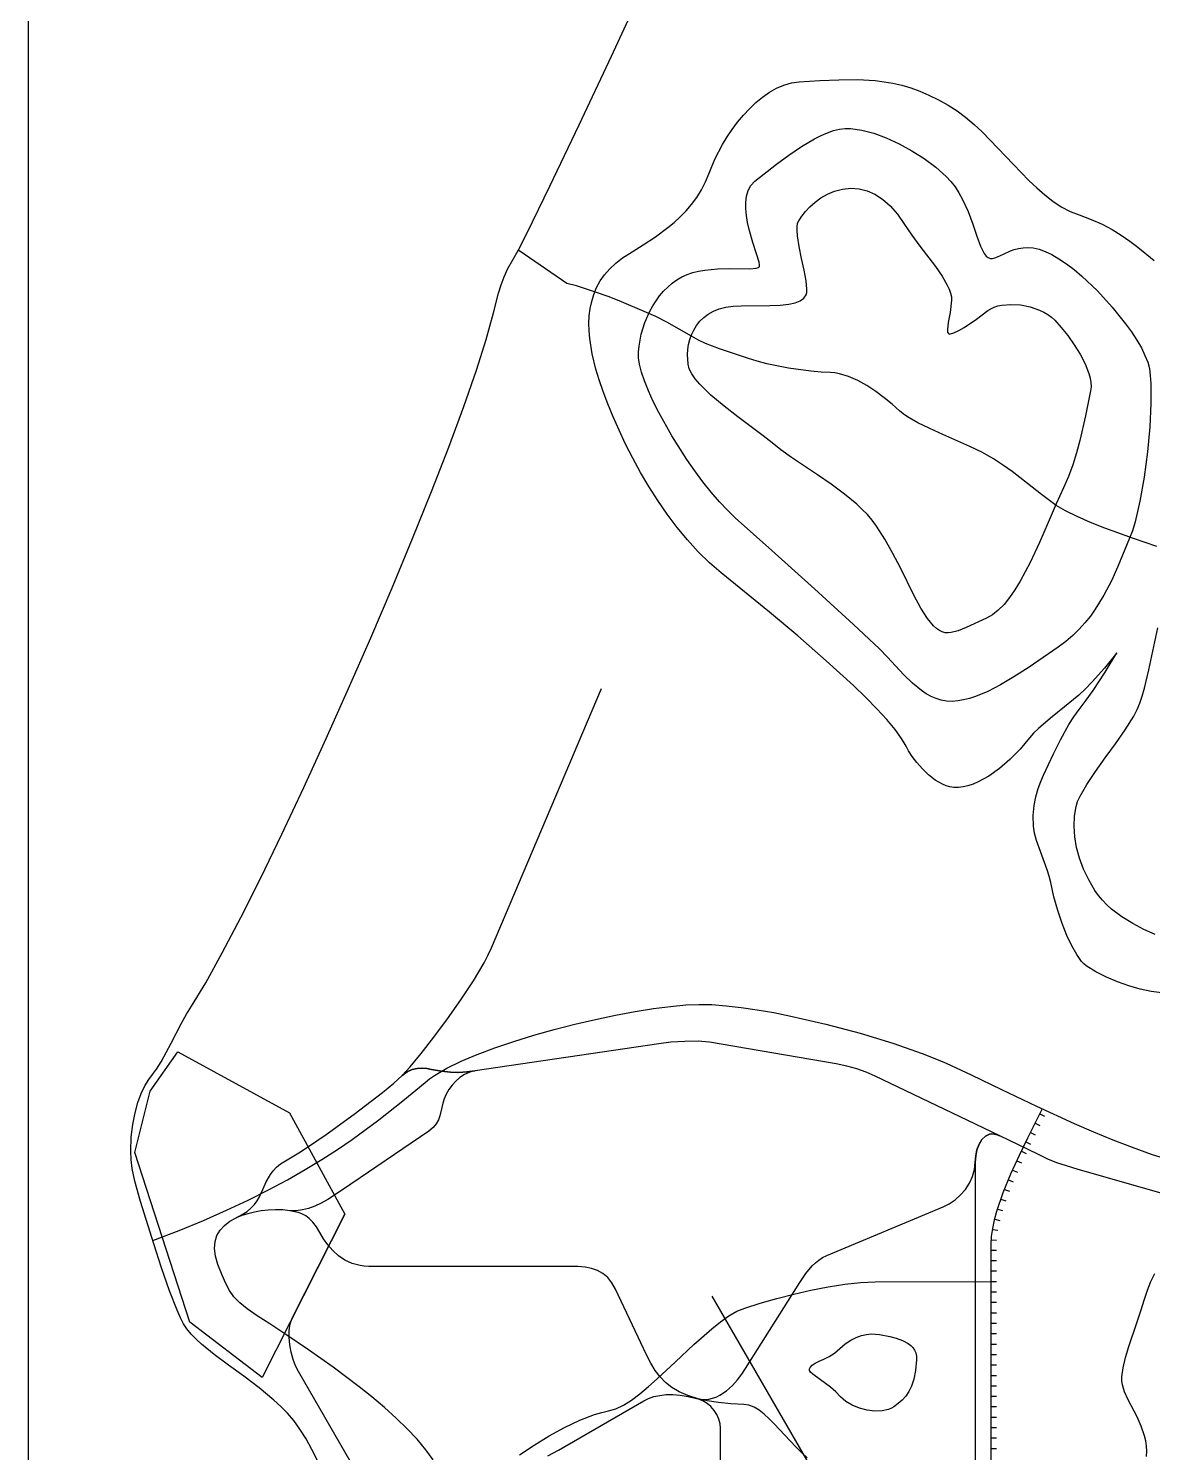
# Model space of a CAD drawing. Header units: millimetres. Extents: x 2 to 2848, y 1 to 2248.
# Drawn here: x 2 to 432, y 894 to 1440 of the extents above; entities that cross this region are included whole.
import ezdxf

# ---------------------------------------------------------------- set-up
doc = ezdxf.new("R2010")
doc.units = ezdxf.units.MM
for name, color, linetype in [('100m', 7, 'CONTINUOUS'), ('1x', 7, 'CONTINUOUS'), ('1x淵', 7, 'CONTINUOUS'), ('200m', 7, 'CONTINUOUS'), ('500m', 7, 'CONTINUOUS'), ('州境', 7, 'CONTINUOUS'), ('市街地', 7, 'CONTINUOUS'), ('河川・湖沼', 7, 'CONTINUOUS'), ('海岸線', 7, 'CONTINUOUS'), ('海洋', 7, 'CONTINUOUS'), ('清水線', 7, 'CONTINUOUS'), ('灘州線', 7, 'CONTINUOUS'), ('臨海線', 7, 'CONTINUOUS'), ('西原電鉄', 7, 'CONTINUOUS')]:
    doc.layers.add(name, color=color, linetype=linetype)

msp = doc.modelspace()

# ---------------------------------------------------------------- linework, layer by layer
at = {"layer": '100m', "color": 1}
for points in [[(435.81654, 1069.900108), (431.791904, 1070.460777), (427.547565, 1071.356954), (423.192576, 1072.572606), (418.835993, 1074.091699), (414.586868, 1075.8982), (410.554256, 1077.976075), (406.84721, 1080.30929), (405.978383, 1081.028278), (405.075733, 1081.986379), (403.20032, 1084.560874), (401.283685, 1087.914678), (399.388544, 1091.929696), (397.57761, 1096.487831), (395.913598, 1101.470986), (394.459223, 1106.761064), (393.2772, 1112.23997), (392.703109, 1114.580905), (391.866269, 1117.131594), (389.787016, 1122.647654), (387.804785, 1128.358997), (387.089223, 1131.153789), (386.68492, 1133.83647), (386.569011, 1137.937789), (386.872243, 1141.690521), (387.504399, 1145.103653), (388.375259, 1148.18617), (389.394605, 1150.947059), (390.47222, 1153.395307), (392.44138, 1157.38982), (394.360989, 1161.507581), (396.949954, 1166.876985), (400.221026, 1172.791579), (402.116339, 1175.732556), (404.18696, 1178.54491), (406.8765, 1182.085531), (409.481424, 1185.771033), (414.099633, 1192.816039), (418.60491, 1200.27758), (413.839306, 1194.372244), (409.139651, 1189.074314), (406.577337, 1186.446791), (404.01307, 1184.06509), (398.518253, 1179.493042), (393.146196, 1175.169531), (388.496647, 1171.206533), (386.630233, 1169.395217), (385.16935, 1167.71602), (381.500879, 1163.311665), (377.600197, 1159.336986), (373.560506, 1155.870182), (369.475008, 1152.989451), (365.436902, 1150.772992), (363.464747, 1149.938302), (361.539392, 1149.299004), (359.672485, 1148.864873), (357.875677, 1148.645683), (356.160619, 1148.651211), (354.53896, 1148.89123), (353.120212, 1149.308531), (351.718241, 1149.893221), (348.993054, 1151.484875), (346.420232, 1153.50641), (344.056611, 1155.798044), (341.959027, 1158.199995), (340.184316, 1160.552481), (338.789312, 1162.69572), (337.83085, 1164.46993), (336.115328, 1167.464388), (333.617016, 1170.894238), (330.426114, 1174.699223), (326.632822, 1178.819083), (322.327338, 1183.193561), (317.599861, 1187.762398), (307.239728, 1197.242119), (296.274015, 1206.776178), (285.424317, 1215.88251), (266.95934, 1230.88373), (262.486551, 1234.7319), (258.172239, 1238.96053), (254.024538, 1243.517564), (250.051582, 1248.350945), (246.261506, 1253.408618), (242.662443, 1258.638526), (239.262528, 1263.988615), (236.069895, 1269.406826), (233.092678, 1274.841105), (230.339011, 1280.239396), (227.817027, 1285.549642), (225.534863, 1290.719787), (223.500651, 1295.697776), (221.722525, 1300.431551), (220.20862, 1304.869058), (218.96707, 1308.95824), (217.526008, 1314.820029), (216.585854, 1320.712233), (216.34669, 1323.641757), (216.284441, 1326.545306), (216.416336, 1329.411686), (216.759604, 1332.229705), (217.331474, 1334.988169), (218.149175, 1337.675885), (219.229937, 1340.281661), (220.590989, 1342.794302), (222.24956, 1345.202617), (224.22288, 1347.495412), (226.528176, 1349.661494), (229.18268, 1351.68967), (232.80482, 1354.031495), (237.074158, 1356.681163), (241.741706, 1359.729262), (246.55848, 1363.26638), (248.945018, 1365.246629), (251.275492, 1367.383103), (253.51878, 1369.687125), (255.643757, 1372.170019), (257.619301, 1374.843108), (259.414288, 1377.717716), (260.997596, 1380.805165), (262.3381, 1384.11678), (264.536236, 1389.445577), (267.512865, 1395.129558), (269.265762, 1398.006644), (271.180458, 1400.854809), (273.246013, 1403.634812), (275.451485, 1406.307414), (277.785933, 1408.833376), (280.238416, 1411.173458), (282.797993, 1413.288422), (285.453723, 1415.139028), (288.194663, 1416.686036), (291.009874, 1417.890207), (293.888413, 1418.712301), (296.81934, 1419.11308), (304.698408, 1419.591199), (312.096726, 1419.938995), (319.148846, 1419.994819), (325.98932, 1419.597023), (329.372237, 1419.177501), (332.752699, 1418.583957), (336.147526, 1417.796183), (339.573536, 1416.793974), (343.047549, 1415.557123), (346.586383, 1414.065425), (350.206857, 1412.298672), (353.92579, 1410.23666), (357.345859, 1408.032778), (360.646499, 1405.547443), (363.845203, 1402.828697), (366.959465, 1399.924586), (373.004633, 1393.752445), (378.921946, 1387.415373), (384.851348, 1381.297723), (387.864314, 1378.441292), (390.932782, 1375.78385), (394.074243, 1373.37344), (397.306191, 1371.258108), (400.646119, 1369.485896), (404.11152, 1368.10485), (408.77863, 1366.38891), (412.965637, 1364.516428), (416.759199, 1362.500155), (420.245974, 1360.352846), (423.512617, 1358.087253), (426.645786, 1355.716129), (432.85833, 1350.7083)], [(429.94792, 892.18537), (430.076466, 894.203594), (429.984094, 896.189261), (429.697936, 898.140822), (429.245122, 900.056726), (427.948043, 903.775362), (426.3099, 907.332767), (422.878583, 913.914275), (421.519492, 916.913573), (420.6875, 919.70203), (420.529689, 921.116933), (420.541249, 922.674462), (421.005816, 926.167792), (421.947876, 930.082801), (423.234102, 934.32027), (426.305753, 943.365713), (427.824525, 947.975249), (429.15416, 952.51037), (430.298294, 955.965922), (431.656148, 959.242486), (433.198444, 962.308)]]:
    msp.add_lwpolyline(points, dxfattribs=at)
msp.add_lwpolyline([(341.84166, 929.22707), (341.392931, 925.16995), (340.741388, 921.866737), (339.896626, 919.198787), (338.868241, 917.047455), (337.665831, 915.294095), (336.298992, 913.820063), (334.777319, 912.506713), (333.11041, 911.2354), (332.167032, 910.655699), (331.086531, 910.20379), (328.593988, 909.66747), (325.792437, 909.594675), (322.841534, 909.953643), (319.900933, 910.712608), (317.13029, 911.839809), (314.68926, 913.303481), (313.642243, 914.151567), (312.7375, 915.07186), (310.881658, 917.001278), (308.910009, 918.725798), (305.060939, 921.585571), (302.073587, 923.702029), (301.179086, 924.497405), (300.83125, 925.12602), (300.86195, 925.748853), (301.038534, 926.290627), (301.783957, 927.189776), (302.976726, 927.941015), (304.526044, 928.661889), (306.341116, 929.469946), (308.331148, 930.482734), (310.405345, 931.8178), (312.47291, 933.59269), (314.526532, 935.409892), (316.598758, 936.819368), (318.658581, 937.859873), (320.674996, 938.570166), (322.616997, 938.989004), (324.453576, 939.155144), (326.15373, 939.107344), (327.68645, 938.88436), (331.601577, 938.143843), (334.01032, 937.5486), (336.429044, 936.700185), (338.639644, 935.521212), (339.59874, 934.783582), (340.424016, 933.934293), (341.08821, 932.96367), (341.564057, 931.862041), (341.824294, 930.619732), (341.84166, 929.22707)], close=True, dxfattribs=at)
at = {"layer": '1x', "color": 1}
for points in [[(137.18646, 868.90207), (104.94607, 924.74407), (103.856039, 926.921477), (102.906527, 929.415788), (102.141219, 932.123501), (101.603798, 934.941115), (101.337946, 937.765128), (101.387349, 940.492039), (101.795689, 943.018347), (102.60665, 945.24055), (122.73016, 985.13437)], [(330.39858, 837.89557), (263.5571, 953.66841)]]:
    msp.add_lwpolyline(points, dxfattribs=at)
at = {"layer": '1x淵', "color": 1}
for points in [[(137.18646, 868.90207), (104.94607, 924.74407), (103.856039, 926.921477), (102.906527, 929.415788), (102.141219, 932.123501), (101.603798, 934.941115), (101.337946, 937.765128), (101.387349, 940.492039), (101.795689, 943.018347), (102.60665, 945.24055), (122.73016, 985.13437)], [(330.39858, 837.89557), (263.5571, 953.66841)]]:
    msp.add_lwpolyline(points, dxfattribs=at)
at = {"layer": '200m', "color": 1}
msp.add_lwpolyline([(423.46342, 1244.14594), (418.984356, 1233.379936), (416.488638, 1227.842027), (413.64363, 1222.330339), (410.315459, 1216.941989), (408.428352, 1214.324416), (406.370252, 1211.774097), (404.124423, 1209.303172), (401.674133, 1206.923781), (399.002647, 1204.648064), (396.09323, 1202.48816), (384.541049, 1194.561661), (379.169419, 1191.071462), (374.037843, 1188.006906), (369.124131, 1185.450701), (364.406095, 1183.485553), (362.113521, 1182.750472), (359.861544, 1182.19417), (357.647392, 1181.826987), (355.46829, 1181.65926), (353.345244, 1181.741717), (351.297594, 1182.101042), (349.320045, 1182.711516), (347.4073, 1183.547418), (345.554065, 1184.583029), (343.755045, 1185.792628), (340.298465, 1188.630912), (336.995199, 1191.856511), (333.802882, 1195.263663), (330.679154, 1198.646609), (327.58165, 1201.79959), (317.664798, 1211.057473), (302.729004, 1224.737194), (286.405332, 1239.514305), (272.32485, 1252.06436), (269.331529, 1254.891508), (266.251214, 1258.164218), (263.12198, 1261.81567), (259.981904, 1265.779041), (256.86906, 1269.987509), (253.821524, 1274.374253), (248.074684, 1283.415281), (243.045988, 1292.367551), (240.896134, 1296.643347), (239.040045, 1300.696489), (237.515794, 1304.460153), (236.36146, 1307.86752), (235.615116, 1310.851766), (235.31484, 1313.34607), (235.330221, 1315.590901), (235.502445, 1317.861704), (236.299262, 1322.423736), (237.668982, 1326.917181), (239.575292, 1331.227056), (240.718323, 1333.277223), (241.981884, 1335.238378), (243.361439, 1337.096148), (244.852447, 1338.836161), (246.45037, 1340.444044), (248.150669, 1341.905423), (249.948805, 1343.205926), (251.84024, 1344.33118), (253.863511, 1345.258826), (256.035808, 1345.991051), (258.320566, 1346.550295), (260.681223, 1346.959002), (265.483985, 1347.414569), (270.151589, 1347.537289), (277.911315, 1347.502329), (280.418431, 1347.703721), (281.200833, 1347.937682), (281.62038, 1348.29041), (281.695609, 1348.941393), (281.504055, 1350.02054), (280.528376, 1353.255549), (279.108898, 1357.579882), (277.661177, 1362.577982), (277.056588, 1365.199834), (276.600771, 1367.834294), (276.345672, 1370.429417), (276.343236, 1372.933259), (276.645405, 1375.293876), (277.304126, 1377.459324), (278.371343, 1379.377656), (279.899, 1380.99693), (288.121349, 1387.559751), (292.84678, 1391.054991), (297.779989, 1394.380781), (302.769682, 1397.303119), (305.23843, 1398.539867), (307.664564, 1399.588001), (310.029172, 1400.41827), (312.313342, 1401.001425), (314.498162, 1401.308215), (316.56472, 1401.30939), (320.794918, 1400.666222), (325.392256, 1399.423927), (330.223597, 1397.645038), (335.155801, 1395.392092), (340.055729, 1392.727625), (344.790243, 1389.71417), (349.226203, 1386.414263), (353.23047, 1382.89044), (355.008308, 1380.976525), (356.608374, 1378.875761), (358.046554, 1376.627232), (359.338736, 1374.270022), (361.548643, 1369.385901), (363.365185, 1364.536073), (364.915449, 1360.033211), (366.326522, 1356.189994), (367.725493, 1353.319095), (368.460155, 1352.345976), (369.23945, 1351.73319), (370.06808, 1351.461153), (370.946386, 1351.453125), (371.883697, 1351.662457), (372.889344, 1352.0425), (375.142961, 1353.128121), (377.781875, 1354.336795), (379.269143, 1354.870654), (380.880725, 1355.295329), (382.62595, 1355.564171), (384.514149, 1355.63053), (386.55465, 1355.447758), (388.756784, 1354.969205), (391.129881, 1354.148222), (393.68327, 1352.93816), (396.404344, 1351.333221), (399.249227, 1349.386104), (402.180349, 1347.13791), (405.160137, 1344.629742), (411.115428, 1338.997888), (416.814527, 1332.819355), (421.956864, 1326.422956), (424.225317, 1323.245811), (426.241864, 1320.137505), (427.968935, 1317.139139), (429.368957, 1314.291815), (430.404359, 1311.636635), (431.03757, 1309.2147), (431.385854, 1306.621754), (431.595654, 1303.4769), (431.624602, 1295.83609), (431.174002, 1286.901519), (430.293444, 1277.282435), (429.032517, 1267.588087), (427.440811, 1258.427723), (425.567916, 1250.410591), (424.541519, 1247.021127), (423.46342, 1244.14594)], close=True, dxfattribs=at)
msp.add_lwpolyline([(433.326492, 1092.291914), (428.977613, 1094.237225), (424.64689, 1096.493194), (420.469478, 1099.088063), (416.580533, 1102.050074), (414.786472, 1103.677584), (413.115212, 1105.407469), (411.583646, 1107.243261), (410.20867, 1109.18849), (407.82931, 1113.240493), (405.859455, 1117.365118), (404.305158, 1121.522019), (403.172468, 1125.670852), (402.467436, 1129.771272), (402.196113, 1133.782933), (402.364551, 1137.665491), (402.9788, 1141.3786), (403.567253, 1143.269993), (404.466869, 1145.317975), (407.040224, 1149.816131), (410.380139, 1154.737912), (414.167885, 1159.948161), (418.084734, 1165.311722), (421.811958, 1170.693438), (425.030829, 1175.958153), (426.35003, 1178.504398), (427.42262, 1180.97071), (428.336229, 1183.611133), (429.212267, 1186.649966), (430.895, 1193.676754), (434.28669, 1209.804079)], dxfattribs=at)
at = {"layer": '500m', "color": 1}
msp.add_lwpolyline([(398.12687, 1263.54299), (395.297745, 1257.333315), (392.21991, 1250.182482), (388.895165, 1242.554588), (385.325309, 1234.913735), (381.512141, 1227.724022), (379.514877, 1224.443374), (377.45746, 1221.449548), (375.340115, 1218.800558), (373.163067, 1216.554415), (370.92654, 1214.769131), (368.63076, 1213.50272), (360.790626, 1209.959261), (357.759302, 1208.708791), (355.136336, 1207.99776), (353.934831, 1207.889518), (352.783628, 1207.970118), (351.665464, 1208.257552), (350.563076, 1208.769814), (349.459201, 1209.524898), (348.336577, 1210.540798), (345.96603, 1213.42702), (343.471401, 1217.371693), (340.940667, 1222.06929), (335.626455, 1232.806651), (332.770761, 1238.388115), (329.734533, 1243.8059), (326.481662, 1248.830855), (324.762701, 1251.124412), (322.97604, 1253.23383), (321.045473, 1255.235377), (318.919095, 1257.221239), (314.206667, 1261.126808), (309.094283, 1264.912346), (303.837471, 1268.539661), (293.912668, 1275.166854), (289.75573, 1278.090348), (286.47647, 1280.70285), (283.030566, 1283.492675), (278.507006, 1286.871744), (273.361293, 1290.687291), (268.048932, 1294.786549), (263.025428, 1299.01675), (260.764341, 1301.133216), (258.746283, 1303.225129), (257.028191, 1305.273395), (255.667002, 1307.258918), (254.719656, 1309.162602), (254.24309, 1310.96535), (254.069033, 1314.608574), (254.201424, 1316.505377), (254.494909, 1318.418207), (254.960597, 1320.32149), (255.609597, 1322.18965), (256.45302, 1323.997112), (257.501975, 1325.718302), (258.767572, 1327.327645), (260.260922, 1328.799566), (261.993133, 1330.10849), (263.975316, 1331.228842), (266.21858, 1332.135046), (268.734036, 1332.801529), (271.532792, 1333.202715), (274.62596, 1333.31303), (285.546949, 1333.34576), (289.603436, 1333.55445), (292.846125, 1333.924091), (295.366673, 1334.479237), (297.256736, 1335.244437), (298.607969, 1336.244244), (299.51203, 1337.50321), (299.761309, 1338.387362), (299.817554, 1339.611489), (299.467595, 1342.890076), (298.695461, 1346.959781), (297.734459, 1351.441411), (296.817896, 1355.955778), (296.179078, 1360.12369), (296.036733, 1361.959229), (296.051314, 1363.565958), (296.251985, 1364.896478), (296.66791, 1365.90339), (297.857589, 1367.62657), (299.29724, 1369.431588), (300.992417, 1371.247519), (302.948676, 1373.003434), (305.171572, 1374.628406), (307.66666, 1376.051507), (310.439494, 1377.201811), (313.49563, 1378.00839), (316.672123, 1378.354387), (319.798622, 1378.157515), (322.869571, 1377.398679), (325.879416, 1376.058781), (328.822602, 1374.118727), (331.693572, 1371.559419), (334.486773, 1368.361762), (337.19665, 1364.50666), (340.031512, 1360.325109), (343.077462, 1356.195389), (349.047156, 1348.298771), (351.593165, 1344.635537), (353.594792, 1341.23146), (354.332441, 1339.642804), (354.863169, 1338.138374), (355.163369, 1336.72465), (355.20943, 1335.40811), (354.65764, 1330.723245), (353.994749, 1326.911336), (353.642934, 1324.146977), (353.715609, 1323.212188), (354.02437, 1322.60476), (354.332728, 1322.466258), (354.802525, 1322.478818), (356.161168, 1322.906657), (357.969758, 1323.787342), (360.097756, 1325.019936), (364.789814, 1328.137115), (369.19302, 1331.45071), (370.272065, 1332.171013), (371.537201, 1332.761054), (372.963429, 1333.221516), (374.525752, 1333.553081), (377.958697, 1333.832247), (381.636059, 1333.604006), (385.357859, 1332.873816), (388.924121, 1331.647131), (390.586432, 1330.849308), (392.134867, 1329.929407), (393.544429, 1328.88811), (394.79012, 1327.7261), (397.212998, 1325.01536), (399.753596, 1321.857453), (402.252404, 1318.381006), (404.54991, 1314.714647), (406.486605, 1310.987006), (407.902977, 1307.326708), (408.366194, 1305.56201), (408.639515, 1303.862384), (408.703, 1302.243908), (408.53671, 1300.72266), (406.631908, 1291.153793), (404.456749, 1281.624956), (403.176497, 1276.942393), (401.71911, 1272.350049), (400.048073, 1267.874662), (398.12687, 1263.54297)], close=True, dxfattribs=at)
at = {"layer": '州境', "color": 1}
msp.add_lwpolyline([(433.85861, 1241.07165), (424.99529, 1244.027063), (414.027218, 1248.017315), (408.499331, 1250.219628), (403.339776, 1252.463597), (398.846724, 1254.676871), (395.31835, 1256.7871), (389.761229, 1260.905973), (384.397046, 1265.182701), (378.50668, 1269.704981), (375.139453, 1272.085609), (371.37101, 1274.56051), (367.041662, 1277.029209), (362.203666, 1279.401439), (351.913788, 1283.96173), (346.917935, 1286.20241), (342.325493, 1288.451858), (338.364476, 1290.736385), (336.692007, 1291.900025), (335.2629, 1293.0823), (332.502608, 1295.527971), (329.457299, 1298.019684), (326.192745, 1300.445623), (322.774721, 1302.693975), (319.269, 1304.652924), (315.741356, 1306.210656), (312.257561, 1307.255356), (310.552662, 1307.550377), (308.88339, 1307.67521), (305.330534, 1307.846949), (301.36769, 1308.20724), (292.817151, 1309.405776), (284.44201, 1311.095422), (280.698411, 1312.0696), (277.4525, 1313.10078), (266.252261, 1316.817335), (260.912684, 1318.884194), (258.25576, 1320.138436), (255.5875, 1321.60414), (246.128646, 1327.011565), (241.858105, 1329.175773), (237.46354, 1331.12914), (228.781896, 1334.800238), (224.050403, 1336.672991), (218.41354, 1338.66977), (211.526104, 1340.9518), (207.76406, 1341.84477), (189.46235, 1354.54093)], dxfattribs=at)
at = {"layer": '市街地', "color": 7}
msp.add_lwpolyline([(42.28204, 1008.70753), (48.08179, 1032.28069), (58.74584, 1047.24779), (101.58915, 1023.86169), (122.73016, 985.13437), (91.11218, 922.45965), (63.36771, 943.64685)], close=True, dxfattribs=at)
at = {"layer": '河川・湖沼', "color": 4}
for points in [[(49.17941, 974.99326), (59.205695, 978.837041), (68.613733, 982.703629), (77.435753, 986.586521), (85.703984, 990.479216), (93.450654, 994.375212), (100.707992, 998.268008), (107.508225, 1002.151102), (113.883582, 1006.017992), (119.866293, 1009.862177), (125.488584, 1013.677154), (135.780824, 1021.19348), (145.01813, 1028.514957), (153.45833, 1035.58957), (155.171423, 1036.939224), (157.141264, 1038.29116), (161.788988, 1040.990247), (167.277105, 1043.663567), (173.481219, 1046.287859), (180.276932, 1048.839859), (187.539849, 1051.296305), (195.145573, 1053.633933), (202.969706, 1055.829483), (210.887853, 1057.859689), (218.775615, 1059.701291), (226.508598, 1061.331024), (233.962403, 1062.725627), (241.012635, 1063.861837), (247.534896, 1064.716391), (253.40479, 1065.266026), (258.49792, 1065.48748), (263.421888, 1065.384799), (268.818668, 1064.993838), (274.615411, 1064.339049), (280.739269, 1063.444886), (287.117391, 1062.335802), (293.67693, 1061.036251), (307.048859, 1057.96356), (320.272263, 1054.42244), (332.764349, 1050.608517), (343.942326, 1046.717418), (348.8564, 1044.804061), (353.2234, 1042.94477), (362.697685, 1038.505796), (374.434575, 1032.830284), (387.820185, 1026.435651), (402.240629, 1019.839313), (409.647075, 1016.627197), (417.082023, 1013.558686), (424.468738, 1010.698457), (431.730483, 1008.111187), (438.790523, 1005.861553)], [(370.36412, 711.2918), (370.41672, 973.67705), (370.566549, 976.543396), (371.009143, 979.6204), (371.712454, 982.87323), (372.644432, 986.267054), (375.066188, 993.338356), (378.018015, 1000.55565), (381.243515, 1007.64028), (384.486291, 1014.313591), (389.99808, 1025.31163)], [(389.11261, 1023.52367), (390.90195, 1022.63021)], [(385.51631, 1016.37758), (387.30433, 1015.48149)], [(387.31503, 1019.95033), (389.10051, 1019.04919)], [(383.73564, 1012.7958), (385.52991, 1011.91228)], [(380.27902, 1005.5813), (382.09357, 1004.74023)], [(381.98611, 1009.1987), (383.78934, 1008.33363)], [(378.62584, 1001.93896), (380.45402, 1001.12793)], [(375.53669, 994.56019), (377.39971, 993.83276)], [(377.03967, 998.26697), (378.88391, 997.49316)], [(374.13816, 990.81282), (376.02306, 990.14413)], [(371.78641, 983.16933), (373.72563, 982.68001)], [(372.87359, 987.01825), (374.78386, 986.42591)], [(370.94487, 979.2598), (372.91525, 978.91685)], [(370.46484, 975.29081), (372.46123, 975.1707)], [(370.41544, 967.29179), (372.41544, 967.29139)], [(370.41624, 971.29179), (372.41624, 971.29139)], [(370.41464, 963.29179), (372.41464, 963.29139)], [(189.718648, 892.755905), (195.283683, 896.547922), (201.050256, 900.122898), (206.903647, 903.350607), (212.729132, 906.100826), (218.41199, 908.243329), (221.164084, 909.045991), (223.8375, 909.64789), (226.565176, 910.47142), (229.473849, 911.8953), (232.539877, 913.837754), (235.739617, 916.217002), (239.049428, 918.951267), (242.445667, 921.958771), (249.402865, 928.466385), (256.422075, 935.085619), (263.314161, 941.162251), (266.653427, 943.792645), (269.889988, 946.042055), (273.000199, 947.828703), (275.96042, 949.07081), (281.929044, 950.946147), (288.238733, 952.762575), (294.759264, 954.461181), (301.36041, 955.983055), (307.911948, 957.269284), (314.283652, 958.260957), (320.345298, 958.899163), (325.96666, 959.12499), (370.41384, 959.29179)], [(370.41384, 959.2918), (372.41384, 959.29139)], [(370.41223, 951.2918), (372.41223, 951.29139)], [(370.41303, 955.2918), (372.41303, 955.29139)], [(370.41143, 947.2918), (372.41143, 947.29139)], [(370.40983, 939.2918), (372.40983, 939.29139)], [(370.41063, 943.2918), (372.41063, 943.29139)], [(370.40902, 935.2918), (372.40902, 935.29139)], [(370.40822, 931.2918), (372.40822, 931.29139)], [(370.40662, 923.2918), (372.40662, 923.29139)], [(370.40742, 927.2918), (372.40742, 927.29139)], [(370.40582, 919.2918), (372.40582, 919.29139)], [(370.40502, 915.2918), (372.40502, 915.29139)], [(370.40341, 907.2918), (372.40341, 907.2914)], [(370.40421, 911.2918), (372.40421, 911.2914)], [(370.40261, 903.2918), (372.40261, 903.2914)], [(370.40101, 895.2918), (372.40101, 895.2914)], [(370.40181, 899.2918), (372.40181, 899.2914)]]:
    msp.add_lwpolyline(points, dxfattribs=at)
at = {"layer": '海岸線', "color": 4}
msp.add_lwpolyline([(114.523993, 886.008888), (110.132444, 894.83612), (107.852577, 898.905418), (105.522025, 902.643438), (103.144821, 905.973882), (100.725, 908.82045), (98.199261, 911.357085), (95.523758, 913.812576), (89.856342, 918.504082), (83.988515, 922.942895), (78.186039, 927.176938), (72.714676, 931.254136), (67.840188, 935.222414), (65.709824, 937.180685), (63.828339, 939.129697), (62.228954, 941.075442), (60.94489, 943.02391), (59.759136, 945.335808), (58.450373, 948.296318), (55.570827, 955.734034), (52.520279, 964.478777), (49.512754, 973.672265), (44.482876, 989.972354), (42.1934, 997.76805), (41.26396, 1002.525635), (40.853699, 1005.865091), (40.68306, 1009.20019), (40.886678, 1014.552638), (41.455865, 1019.448692), (42.328123, 1023.876385), (43.440954, 1027.82375), (44.731858, 1031.278819), (46.138338, 1034.229623), (47.597895, 1036.664196), (49.04803, 1038.57057), (50.564923, 1040.632365), (52.290339, 1043.468666), (56.145116, 1050.609765), (60.169118, 1058.283821), (62.106064, 1061.786319), (63.9191, 1064.78079), (69.413053, 1073.813674), (75.770346, 1085.247921), (82.850821, 1098.767366), (90.514321, 1114.055841), (98.620687, 1130.797182), (107.029761, 1148.675221), (115.601386, 1167.373793), (124.195404, 1186.576731), (132.671656, 1205.967869), (140.889984, 1225.231041), (148.71023, 1244.05008), (155.992237, 1262.10882), (162.595847, 1279.091096), (168.380901, 1294.68074), (173.207241, 1308.561587), (176.93471, 1320.41747), (179.67976, 1330.582374), (181.612019, 1338.096724), (182.590765, 1341.307979), (183.747211, 1344.394242), (185.20832, 1347.534727), (187.10106, 1350.90865), (189.252386, 1354.795289), (192.437243, 1361.00716), (201.312157, 1379.112898), (212.535003, 1402.638456), (224.914988, 1428.996429), (248.383182, 1479.85999)], dxfattribs=at)
at = {"layer": '海洋', "color": 1}
msp.add_lwpolyline([(1.5, 2248.49997), (2848.5, 2248.49997), (2848.5, 1.49997), (1.5, 1.49997)], close=True, dxfattribs=at)
at = {"layer": '清水線', "color": 7}
for points in [[(364.34014, 1004.94383), (364.503845, 1007.426411), (364.985338, 1009.775847), (365.770183, 1011.884894), (366.843948, 1013.646313), (368.192196, 1014.952861), (368.964741, 1015.402045), (369.800493, 1015.697297), (370.69765, 1015.825211), (371.654406, 1015.772381), (372.668958, 1015.525402), (373.7395, 1015.07087)], [(257.50573, 914.44347), (259.125406, 914.112338), (260.696297, 914.02218), (262.216124, 914.151194), (263.682613, 914.477579), (265.093484, 914.979536), (266.446461, 915.635261), (268.969628, 917.320817), (271.233894, 919.35984), (273.221046, 921.577922), (274.912867, 923.800654), (276.29114, 925.85363), (297.12708, 958.8604), (299.446318, 962.333055), (301.79036, 965.2104), (303.041446, 966.42583), (304.38245, 967.492432), (305.841276, 968.410206), (307.44583, 969.17915), (352.02812, 987.83227), (354.380297, 989.021437), (356.630779, 990.57391), (358.714247, 992.443718), (360.56538, 994.584893), (362.118856, 996.951461), (363.309356, 999.497454), (364.071557, 1002.176901), (364.34014, 1004.94383), (364.34014, 859.24477)], [(299.954142, 891.712655), (297.722269, 893.732665), (295.549064, 895.888758), (291.354046, 900.376589), (287.319865, 904.710929), (285.347705, 906.67516), (283.397295, 908.426563), (281.462481, 909.906984), (279.537111, 911.058272), (277.615032, 911.822275), (275.69009, 912.14084), (270.651485, 912.422786), (265.874301, 912.866769), (261.627999, 913.47422), (258.18204, 914.24657), (254.232113, 915.546182), (250.885052, 916.995629), (248.050429, 918.637243), (245.637815, 920.513355), (243.556781, 922.666298), (241.7169, 925.138404), (240.027742, 927.972004), (238.39888, 931.20943), (226.51892, 956.28327), (225.098385, 958.775881), (223.476051, 960.764026), (221.642024, 962.300755), (219.58641, 963.439118), (217.299316, 964.232164), (214.770849, 964.732945), (211.991115, 964.994511), (208.95022, 965.06991), (131.94301, 965.06991), (130.200933, 965.145279), (128.544837, 965.364843), (125.481687, 966.197288), (122.735753, 967.488709), (120.28923, 969.160575), (118.124311, 971.134351), (116.223191, 973.331505), (114.568063, 975.673502), (113.14112, 978.08181), (111.817713, 980.264561), (110.479419, 982.016989), (109.117786, 983.391188), (107.724364, 984.43925), (106.2907, 985.21327), (104.808342, 985.765341), (101.66374, 986.41201), (98.915305, 986.675589), (96.149518, 986.735316), (93.400991, 986.60681), (90.704336, 986.305687), (88.094164, 985.847567), (85.605086, 985.248065), (83.271715, 984.522801), (81.12866, 983.68739)], [(200.469578, 892.449328), (204.57327, 894.63766), (237.33125, 913.5505), (239.138332, 914.439629), (241.160768, 915.136788), (243.392986, 915.626889), (245.829413, 915.894845), (248.464473, 915.925569), (251.292596, 915.703972), (254.308206, 915.214968), (257.50573, 914.44347)]]:
    msp.add_lwpolyline(points, dxfattribs=at)
at = {"layer": '清水線', "color": 1}
for points in [[(373.73951, 1015.07086), (372.668968, 1015.525392), (371.654416, 1015.772371), (370.69766, 1015.825201), (369.800503, 1015.697287), (368.964751, 1015.402035), (368.192206, 1014.952851), (366.843957, 1013.646303), (365.770193, 1011.884884), (364.985348, 1009.775837), (364.503855, 1007.426401), (364.34015, 1004.94382)], [(257.50573, 914.44347), (259.125406, 914.112338), (260.696297, 914.02218), (262.216124, 914.151194), (263.682613, 914.477579), (265.093484, 914.979536), (266.446461, 915.635261), (268.969628, 917.320817), (271.233894, 919.35984), (273.221046, 921.577922), (274.912867, 923.800654), (276.29114, 925.85363), (297.12708, 958.8604), (299.446318, 962.333055), (301.79036, 965.2104), (303.041446, 966.42583), (304.38245, 967.492432), (305.841276, 968.410206), (307.44583, 969.17915), (352.02812, 987.83227), (354.380297, 989.021437), (356.630779, 990.57391), (358.714247, 992.443718), (360.56538, 994.584893), (362.118856, 996.951461), (363.309356, 999.497454), (364.071557, 1002.176901), (364.34014, 1004.94383)], [(364.34014, 1004.94383), (364.34014, 859.24477)], [(299.954142, 891.712655), (297.722269, 893.732665), (295.549064, 895.888758), (291.354046, 900.376589), (287.319865, 904.710929), (285.347705, 906.67516), (283.397295, 908.426563), (281.462481, 909.906984), (279.537111, 911.058272), (277.615032, 911.822275), (275.69009, 912.14084), (270.651485, 912.422786), (265.874301, 912.866769), (261.627999, 913.47422), (258.18204, 914.24657), (254.232113, 915.546182), (250.885052, 916.995629), (248.050429, 918.637243), (245.637815, 920.513355), (243.556781, 922.666298), (241.7169, 925.138404), (240.027742, 927.972004), (238.39888, 931.20943), (226.51892, 956.28327), (225.098385, 958.775881), (223.476051, 960.764026), (221.642024, 962.300755), (219.58641, 963.439118), (217.299316, 964.232164), (214.770849, 964.732945), (211.991115, 964.994511), (208.95022, 965.06991), (131.94301, 965.06991), (130.200933, 965.145279), (128.544837, 965.364843), (125.481687, 966.197288), (122.735753, 967.488709), (120.28923, 969.160575), (118.124311, 971.134351), (116.223191, 973.331505), (114.568063, 975.673502), (113.14112, 978.08181), (111.817713, 980.264561), (110.479419, 982.016989), (109.117786, 983.391188), (107.724364, 984.43925), (106.2907, 985.21327), (104.808342, 985.765341), (101.66374, 986.41201), (98.915305, 986.675589), (96.149518, 986.735316), (93.400991, 986.60681), (90.704336, 986.305687), (88.094164, 985.847567), (85.605086, 985.248065), (83.271715, 984.522801), (81.12866, 983.68739)], [(200.469578, 892.449328), (204.57327, 894.63766), (237.33125, 913.5505), (239.138332, 914.439629), (241.160768, 915.136788), (243.392986, 915.626889), (245.829413, 915.894845), (248.464473, 915.925569), (251.292596, 915.703972), (254.308206, 915.214968), (257.50573, 914.44347)]]:
    msp.add_lwpolyline(points, dxfattribs=at)
at = {"layer": '灘州線', "color": 7}
for points in [[(448.91924, 989.34386), (403.77689, 1002.24897), (399.327958, 1003.568166), (395.638899, 1004.8123), (392.13925, 1006.215644), (388.25855, 1008.01247), (373.7395, 1015.07087), (361.48958, 1020.93985), (325.90845, 1037.98691), (322.558963, 1039.449485), (318.941594, 1040.741656), (315.086165, 1041.827549), (311.0225, 1042.67129), (262.41572, 1050.9797), (258.199145, 1051.332472), (252.980894, 1051.289035), (247.633168, 1050.953082), (243.02817, 1050.42831), (172.68283, 1039.99813), (170.582036, 1039.481552), (168.638388, 1038.61555), (166.861243, 1037.457698), (165.259956, 1036.065567), (163.843885, 1034.49673), (162.622384, 1032.808758), (161.60481, 1031.059224), (160.80052, 1029.3057), (160.232793, 1027.592622), (159.842965, 1025.926048), (159.142761, 1022.732424), (158.605265, 1021.205379), (157.791425, 1019.72485), (156.58768, 1018.290839), (154.88047, 1016.90335), (121.89023, 994.36416), (116.185345, 990.688694), (113.618988, 989.267221), (111.17722, 988.126238), (108.810438, 987.267983), (106.469042, 986.694695), (104.10343, 986.408611), (101.664, 986.41197)], [(144.722, 1038.19697), (146.620414, 1039.63519), (148.510253, 1040.525053), (150.392547, 1040.964937), (152.268327, 1041.053216), (154.138627, 1040.888268), (156.004476, 1040.568469), (159.72695, 1039.85782), (163.210992, 1039.470332), (166.378999, 1039.397489), (169.459951, 1039.589889), (172.68283, 1039.99813)]]:
    msp.add_lwpolyline(points, dxfattribs=at)
at = {"layer": '灘州線', "color": 1}
for points in [[(448.91924, 989.34386), (403.77689, 1002.24897), (399.327958, 1003.568166), (395.638899, 1004.8123), (392.13925, 1006.215644), (388.25855, 1008.01247), (373.7395, 1015.07087), (361.48958, 1020.93985), (325.90845, 1037.98691), (322.558963, 1039.449485), (318.941594, 1040.741656), (315.086165, 1041.827549), (311.0225, 1042.67129), (262.41572, 1050.9797), (258.199145, 1051.332472), (252.980894, 1051.289035), (247.633168, 1050.953082), (243.02817, 1050.42831), (172.68283, 1039.99813), (170.582036, 1039.481552), (168.638388, 1038.61555), (166.861243, 1037.457698), (165.259956, 1036.065567), (163.843885, 1034.49673), (162.622384, 1032.808758), (161.60481, 1031.059224), (160.80052, 1029.3057), (160.232793, 1027.592622), (159.842965, 1025.926048), (159.142761, 1022.732424), (158.605265, 1021.205379), (157.791425, 1019.72485), (156.58768, 1018.290839), (154.88047, 1016.90335), (121.89023, 994.36416), (116.185345, 990.688694), (113.618988, 989.267221), (111.17722, 988.126238), (108.810438, 987.267983), (106.469042, 986.694695), (104.10343, 986.408611), (101.664, 986.41197)], [(172.68283, 1039.99813), (169.459951, 1039.589889), (166.378999, 1039.397489), (163.210992, 1039.470332), (159.72695, 1039.85782), (156.004476, 1040.568469), (154.138627, 1040.888268), (152.268328, 1041.053216), (150.392547, 1040.964937), (148.510253, 1040.525053), (146.620414, 1039.63519), (144.722, 1038.19697)]]:
    msp.add_lwpolyline(points, dxfattribs=at)
at = {"layer": '臨海線', "color": 7}
for points in [[(81.12866, 983.68739), (83.39843, 984.888997), (85.280771, 986.153181), (86.827541, 987.471269), (88.090602, 988.834592), (89.121812, 990.234475), (89.97303, 991.662247), (91.342934, 994.566773), (92.615188, 997.478791), (94.204671, 1000.328927), (95.248023, 1001.70911), (96.52626, 1003.047805), (98.091242, 1004.336343), (99.99483, 1005.56605), (105.127321, 1008.57649), (108.47917, 1010.71873), (115.630392, 1015.663274), (126.302925, 1023.415888), (137.124288, 1031.689402), (141.536881, 1035.306757), (144.722, 1038.19665), (147.812187, 1041.590509), (151.976484, 1046.624092), (156.848075, 1052.867993), (162.060141, 1059.892807), (167.245867, 1067.269131), (172.038433, 1074.56756), (176.071023, 1081.358687), (177.687697, 1084.429825), (178.97682, 1087.21311), (221.03327, 1186.56569)], [(156.612211, 890.910092), (153.826786, 894.798678), (150.477831, 898.787258), (146.649447, 902.839013), (142.425739, 906.917122), (137.890809, 910.984768), (133.128761, 915.005129), (128.223699, 918.941388), (118.320944, 926.414316), (108.855371, 933.108998), (100.499807, 938.730878), (93.92708, 942.9854), (89.082224, 946.137478), (85.324852, 948.786711), (82.449669, 951.140574), (80.25138, 953.406539), (78.524689, 955.79208), (77.0643, 958.50467), (75.664919, 961.751782), (74.12125, 965.74089), (73.146205, 968.989787), (72.78603, 971.924653), (72.997715, 974.55885), (73.738249, 976.905737), (74.964621, 978.978677), (76.633821, 980.79103), (78.702837, 982.356158), (81.12866, 983.68742)]]:
    msp.add_lwpolyline(points, dxfattribs=at)
at = {"layer": '臨海線', "color": 1}
for points in [[(81.12866, 983.68739), (83.39843, 984.888997), (85.280771, 986.153181), (86.827541, 987.471269), (88.090602, 988.834592), (89.121812, 990.234475), (89.97303, 991.662247), (91.342934, 994.566773), (92.615188, 997.478791), (94.204671, 1000.328927), (95.248023, 1001.70911), (96.52626, 1003.047805), (98.091242, 1004.336343), (99.99483, 1005.56605), (105.127321, 1008.57649), (108.47917, 1010.71873), (115.630392, 1015.663324), (126.302925, 1023.416048), (137.124288, 1031.689672), (141.536881, 1035.307064), (144.722, 1038.19697), (147.812187, 1041.590815), (151.976484, 1046.624362), (156.848075, 1052.868211), (162.060141, 1059.892967), (167.245867, 1067.269233), (172.038433, 1074.56761), (176.071023, 1081.358701), (177.687697, 1084.429828), (178.97682, 1087.21311), (221.03327, 1186.56569)], [(156.612211, 890.910092), (153.826786, 894.798678), (150.477831, 898.787258), (146.649447, 902.839013), (142.425739, 906.917122), (137.890809, 910.984768), (133.128761, 915.005129), (128.223699, 918.941388), (118.320944, 926.414316), (108.855371, 933.108998), (100.499807, 938.730878), (93.92708, 942.9854), (89.082224, 946.137478), (85.324852, 948.786711), (82.449669, 951.140574), (80.25138, 953.406539), (78.524689, 955.79208), (77.0643, 958.50467), (75.664919, 961.751782), (74.12125, 965.74089), (73.146205, 968.989787), (72.78603, 971.924653), (72.997715, 974.55885), (73.738249, 976.905737), (74.964621, 978.978677), (76.633821, 980.79103), (78.702837, 982.356158), (81.12866, 983.68742)]]:
    msp.add_lwpolyline(points, dxfattribs=at)
at = {"layer": '西原電鉄', "color": 5}
msp.add_lwpolyline([(262.54842, 772.523), (264.201602, 779.013006), (265.515255, 785.28675), (266.382111, 791.559294), (266.614468, 794.762323), (266.6949, 798.0457), (266.6949, 903.00242), (266.524891, 904.747385), (266.036842, 906.50665), (265.263721, 908.223402), (264.238496, 909.840826), (262.994135, 911.302108), (261.563605, 912.550434), (259.979874, 913.52899), (258.27591, 914.18096)], dxfattribs=at)
at = {"layer": '西原電鉄', "color": 1}
msp.add_lwpolyline([(262.54842, 772.523), (264.201602, 779.013006), (265.515255, 785.28675), (266.382111, 791.559294), (266.614468, 794.762323), (266.6949, 798.0457), (266.6949, 903.00242), (266.524891, 904.747385), (266.036842, 906.50665), (265.263721, 908.223402), (264.238496, 909.840826), (262.994135, 911.302108), (261.563605, 912.550434), (259.979874, 913.52899), (258.27591, 914.18096)], dxfattribs=at)

doc.saveas('drawing.dxf')
